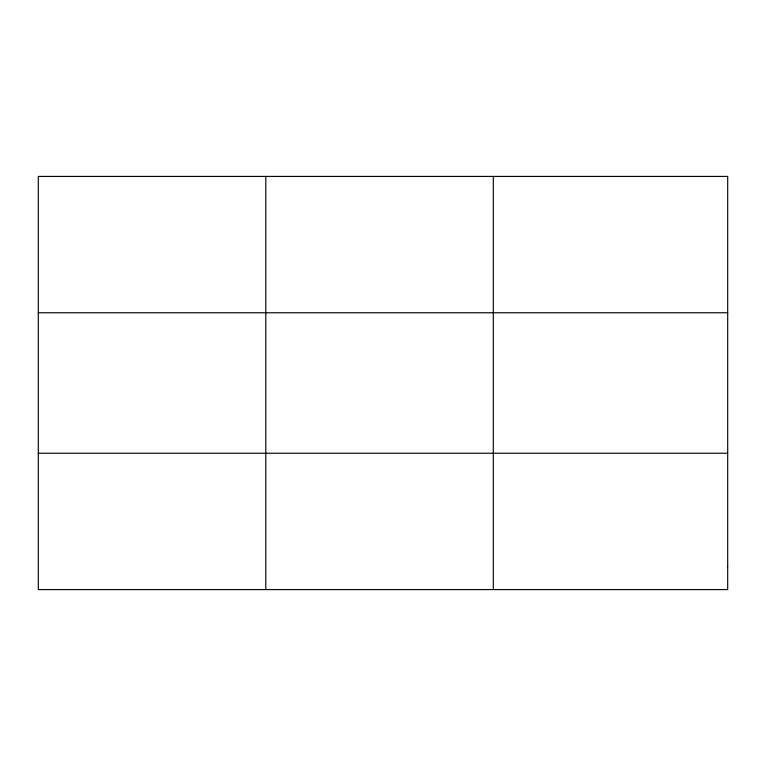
<?xml version="1.0" encoding="UTF-8"?>
<svg xmlns="http://www.w3.org/2000/svg" width="766" height="766" viewBox="0 0 766 766"><rect width="100%" height="100%" fill="white"/><g stroke="black" fill="none" stroke-linecap="round" stroke-linejoin="round"><path stroke-width="1.15" d="M265.802 176.41L265.802 589.59M493.304 176.41L493.304 589.59M38.3 312.758L727.7 312.758M38.3 453.242L727.7 453.242M727.7 566.859L727.7 589.59L38.3 589.59L38.3 176.41L727.7 176.41L727.7 566.859"/></g></svg>
